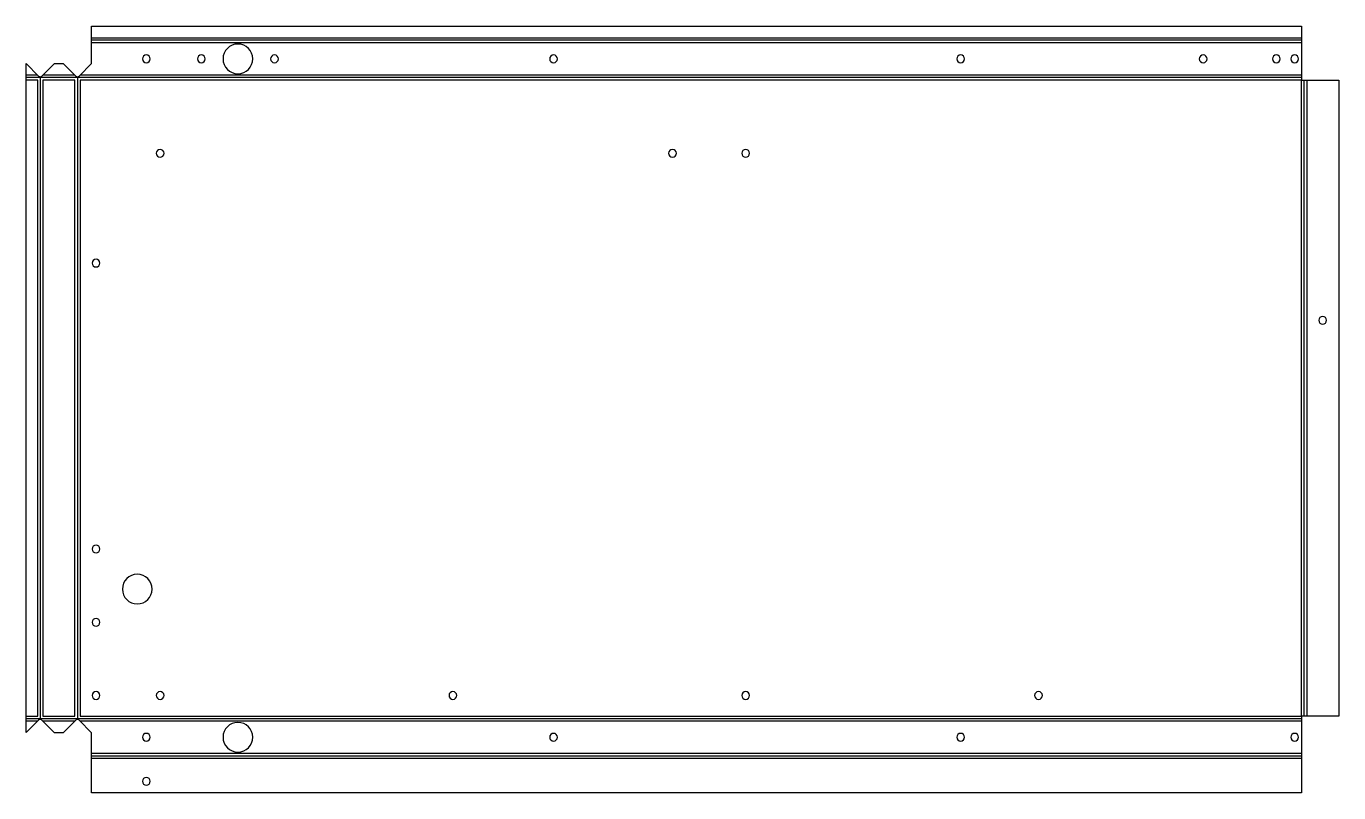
# Model space of a CAD drawing. Header units: millimetres. Extents: x -29 to 545, y 0 to 335.
import ezdxf

# ---------------------------------------------------------------- set-up
doc = ezdxf.new("R2010")
doc.units = ezdxf.units.MM

msp = doc.modelspace()

# ---------------------------------------------------------------- linework, layer by layer
at = {"layer": 'BEND'}
for p, q in [((528.93, 328.92), (0, 328.92)), ((-22.46, 312.65), (-28.59, 312.65)), ((-22.46, 313), (-22.46, 32.05)), ((-6.2, 312.65), (-22.46, 312.65)), ((-6.2, 313), (-6.2, 32.05)), ((528.93, 312.65), (-6.2, 312.65)), ((530.06, 33.52), (530.06, 311.52)), ((-28.59, 32.39), (-22.46, 32.39)), ((-22.46, 32.39), (-6.2, 32.39)), ((-6.2, 32.39), (528.93, 32.39)), ((0, 16.13), (528.93, 16.13))]:
    msp.add_line(p, q, dxfattribs=at)
at = {"layer": 'BEND_EXTENT'}
for p, q in [((0, 330.05), (528.93, 330.05)), ((528.93, 327.79), (0, 327.79)), ((-28.59, 313.79), (-23.67, 313.79)), ((-23.59, 311.52), (-28.59, 311.52)), ((-23.59, 33.52), (-23.59, 311.52)), ((-21.26, 313.79), (-7.4, 313.79)), ((-5, 313.79), (528.93, 313.79)), ((531.19, 311.52), (531.19, 33.52)), ((-28.59, 33.52), (-23.59, 33.52)), ((-23.67, 31.26), (-28.59, 31.26)), ((-7.4, 31.26), (-21.26, 31.26)), ((528.93, 31.26), (-5, 31.26)), ((0, 17.26), (528.93, 17.26)), ((528.93, 15), (0, 15))]:
    msp.add_line(p, q, dxfattribs=at)
for points in [[(-21.33, 33.52), (-7.33, 33.52), (-7.33, 311.52), (-21.33, 311.52)], [(528.93, 311.52), (-5.07, 311.52), (-5.07, 33.52), (528.93, 33.52)]]:
    msp.add_lwpolyline(points, close=True, dxfattribs=at)
at = {"layer": 'INTERIOR_PROFILES', "extrusion": (0, 0, -1)}
for centre, radius in [((-63.93, 320.79), 6.5), ((-23.93, 320.79), 1.7), ((-47.93, 320.79), 1.7), ((-79.93, 320.79), 1.7), ((-201.93, 320.79), 1.7), ((-379.93, 320.79), 1.7), ((-485.93, 320.79), 1.7), ((-517.93, 320.79), 1.7), ((-525.93, 320.79), 1.7), ((-29.93, 279.52), 1.7), ((-253.93, 279.52), 1.7), ((-285.93, 279.52), 1.7), ((-1.93, 231.52), 1.7), ((-538.19, 206.52), 1.7), ((-1.93, 106.52), 1.7), ((-19.93, 89.02), 6.5), ((-1.93, 74.52), 1.7), ((-1.93, 42.52), 1.7), ((-29.93, 42.52), 1.7), ((-157.93, 42.52), 1.7), ((-285.93, 42.52), 1.7), ((-413.93, 42.52), 1.7), ((-63.93, 24.26), 6.5), ((-23.93, 24.26), 1.7), ((-201.93, 24.26), 1.7), ((-379.93, 24.26), 1.7), ((-525.93, 24.26), 1.7), ((-23.93, 5), 1.7)]:
    msp.add_circle(centre, radius, dxfattribs=at)
at = {"layer": 'OUTER_PROFILES'}
msp.add_lwpolyline([(-23.17, 313.29, 0.414214), (-21.76, 313.29), (-16.26, 318.79), (-12.4, 318.79), (-6.91, 313.29, 0.414214), (-5.49, 313.29), (0, 318.79), (0, 335.05), (528.93, 335.05), (528.93, 311.52), (545.19, 311.52), (545.19, 33.52), (528.93, 33.52), (528.93, 0), (0, 0), (0, 26.26), (-5.49, 31.76, 0.414214), (-6.91, 31.76), (-12.4, 26.26), (-16.26, 26.26), (-21.76, 31.76, 0.414214), (-23.17, 31.76), (-28.59, 26.33), (-28.59, 318.72)], format="xyb", close=True, dxfattribs=at)

doc.saveas('drawing.dxf')
